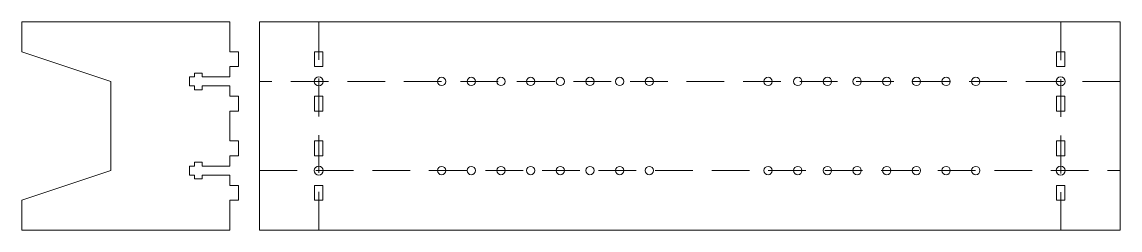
# Model space of a CAD drawing. Header units: millimetres. Extents: x -80 to 290, y 0 to 70.
import ezdxf

# ---------------------------------------------------------------- set-up
doc = ezdxf.new("R2010")
doc.units = ezdxf.units.MM
doc.linetypes.add('DASHED', pattern=[19.05, 12.7, -6.35])
doc.layers.add('baseplate', color=7, linetype='CONTINUOUS', lineweight=0, true_color=0x000000)
doc.layers.add('skel', color=5, linetype='DASHED', lineweight=0, true_color=0x0000ff)

# ---------------------------------------------------------------- blocks, each defined once
blk = doc.blocks.new('slots')
at = {"layer": 'baseplate'}
for p, q in [((-5, 1.4), (-10, 1.4)), ((-10, 1.4), (-10, -1.4)), ((-5, -1.4), (-5, 1.4)), ((5, 1.4), (10, 1.4)), ((5, -1.4), (5, 1.4)), ((10, 1.4), (10, -1.4)), ((-10, -1.4), (-5, -1.4)), ((10, -1.4), (5, -1.4))]:
    blk.add_line(p, q, dxfattribs=at)
blk.add_circle((0, 0), 1.5, dxfattribs=at)
blk = doc.blocks.new('tabs')
at = {"layer": 'baseplate'}
for p, q in [((-1.5, 11.9), (-2.8, 11.9)), ((2.8, 11.9), (1.5, 11.9)), ((-2.8, 9.3), (-1.5, 9.3)), ((1.5, 9.3), (2.8, 9.3))]:
    blk.add_line(p, q, dxfattribs=at)
at = {"layer": 'baseplate', "lineweight": 0}
for p, q in [((-2.8, 11.9), (-2.8, 9.3)), ((-1.5, 13.5), (1.5, 13.5)), ((-1.5, 11.9), (-1.5, 13.5)), ((1.5, 13.5), (1.5, 11.9)), ((2.8, 9.3), (2.8, 11.9)), ((-1.5, 0), (-1.5, 9.3)), ((1.5, 9.3), (1.5, 0)), ((-1.5, 0), (-5, 0)), ((-5, 0), (-5, -3)), ((1.5, 0), (5, 0)), ((5, 0), (5, -3)), ((10, 0), (10, -3)), ((-10, -3), (-10, 0)), ((-10, -3), (-5, -3)), ((5, -3), (10, -3))]:
    blk.add_line(p, q, dxfattribs=at)

msp = doc.modelspace()

# ---------------------------------------------------------------- linework, layer by layer
at = {"layer": 'baseplate'}
for p, q in [((-80, 70), (-10, 70)), ((-80, 60), (-80, 70)), ((-10, 70), (-10, 60)), ((290, 70), (0, 70)), ((0, 70), (0, 0)), ((290, 0), (290, 70)), ((-80, 60), (-50, 50)), ((-50, 50), (-50, 20)), ((-10, 40), (-10, 30)), ((-50, 20), (-80, 10)), ((-80, 0), (-80, 10)), ((-10, 10), (-10, 0)), ((-10, 0), (-80, 0)), ((0, 0), (290, 0))]:
    msp.add_line(p, q, dxfattribs=at)
for centre in [(61.4, 50), (71.4, 50), (81.4, 50), (91.4, 50), (101.4, 50), (111.4, 50), (121.4, 50), (131.4, 50), (171.4, 50), (181.4, 50), (191.4, 50), (201.4, 50), (211.4, 50), (221.4, 50), (231.4, 50), (241.4, 50), (61.4, 20), (71.4, 20), (81.4, 20), (91.4, 20), (101.4, 20), (111.4, 20), (121.4, 20), (131.4, 20), (171.4, 20), (181.4, 20), (191.4, 20), (201.4, 20), (211.4, 20), (221.4, 20), (231.4, 20), (241.4, 20)]:
    msp.add_circle(centre, 1.4, dxfattribs=at)
at = {"layer": 'skel'}
for p, q in [((20, 70), (20, 0)), ((270, 0), (270, 70)), ((290, 50), (0, 50)), ((0, 20), (290, 20)), ((280, 0), (270, 0))]:
    msp.add_line(p, q, dxfattribs=at)

# ---------------------------------------------------------------- block references
at = {"layer": 'baseplate', "rotation": 90}
for name, p in [('tabs', (-10, 50)), ('slots', (20, 50)), ('slots', (270, 50)), ('tabs', (-10, 20)), ('slots', (20, 20)), ('slots', (270, 20))]:
    msp.add_blockref(name, p, dxfattribs=at)

doc.saveas('drawing.dxf')
